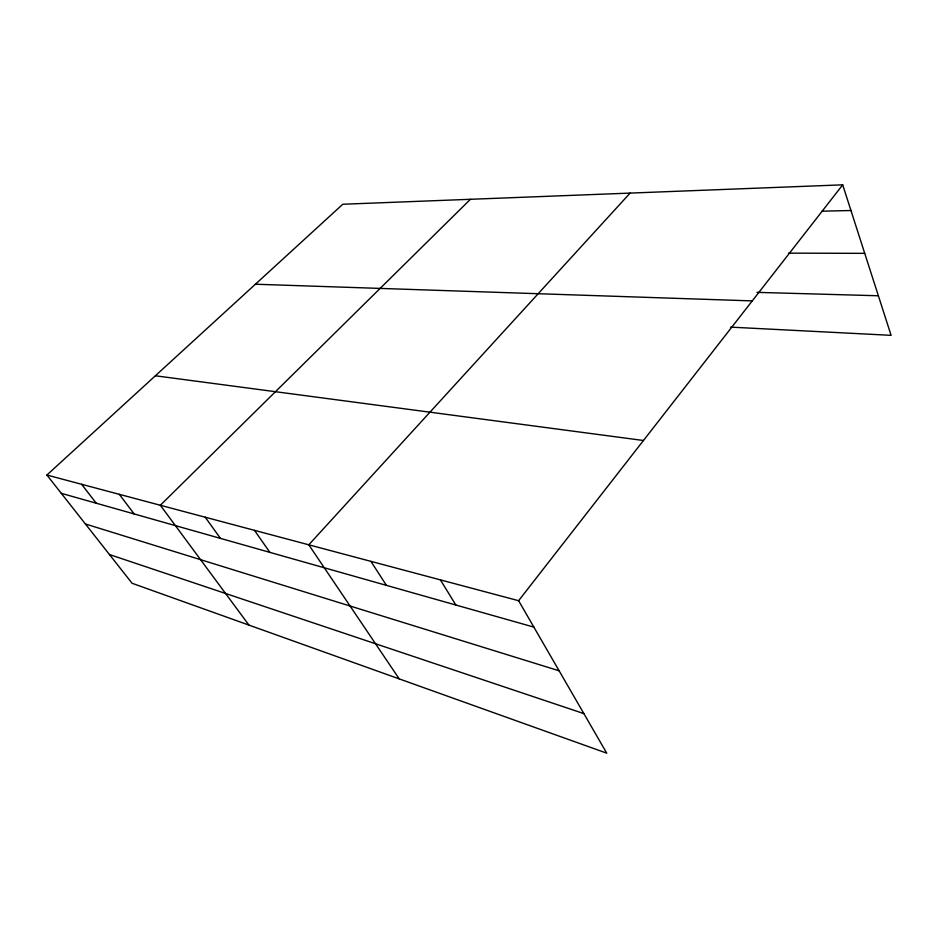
<?xml version="1.0" encoding="UTF-8"?>
<svg xmlns="http://www.w3.org/2000/svg" width="938" height="938" viewBox="0 0 938 938"><rect width="100%" height="100%" fill="white"/><g stroke="black" fill="none" stroke-linecap="round" stroke-linejoin="round"><path stroke-width="1.41" d="M842.699 184.833L342.792 204.25L46.9 475.038L518.608 600.707L842.699 184.833L891.1 335.335L730.655 327.128M630.101 193.099L308.79 544.814L399.225 678.889M470.442 199.29L160.351 505.265L248.945 625.107M821.876 211.191L850.954 210.511M788.483 253.143L864.73 253.354M757.001 292.363L878.367 295.763M255.406 284.226L752.253 300.899M155.38 375.775L643.456 440.497M61.275 493.318L533.874 627.112M85.405 523.979L559.13 670.811M109.465 554.546L583.882 713.607M46.9 475.038L132.07 583.272L606.745 753.167L518.608 600.707M81.629 484.289L96.239 503.214M119.314 494.338L134.157 513.954M205.223 517.213L220.453 538.377M254.479 530.333L269.863 552.365M370.909 561.358L386.433 585.371M440.391 579.86L455.856 605.022"/></g></svg>
